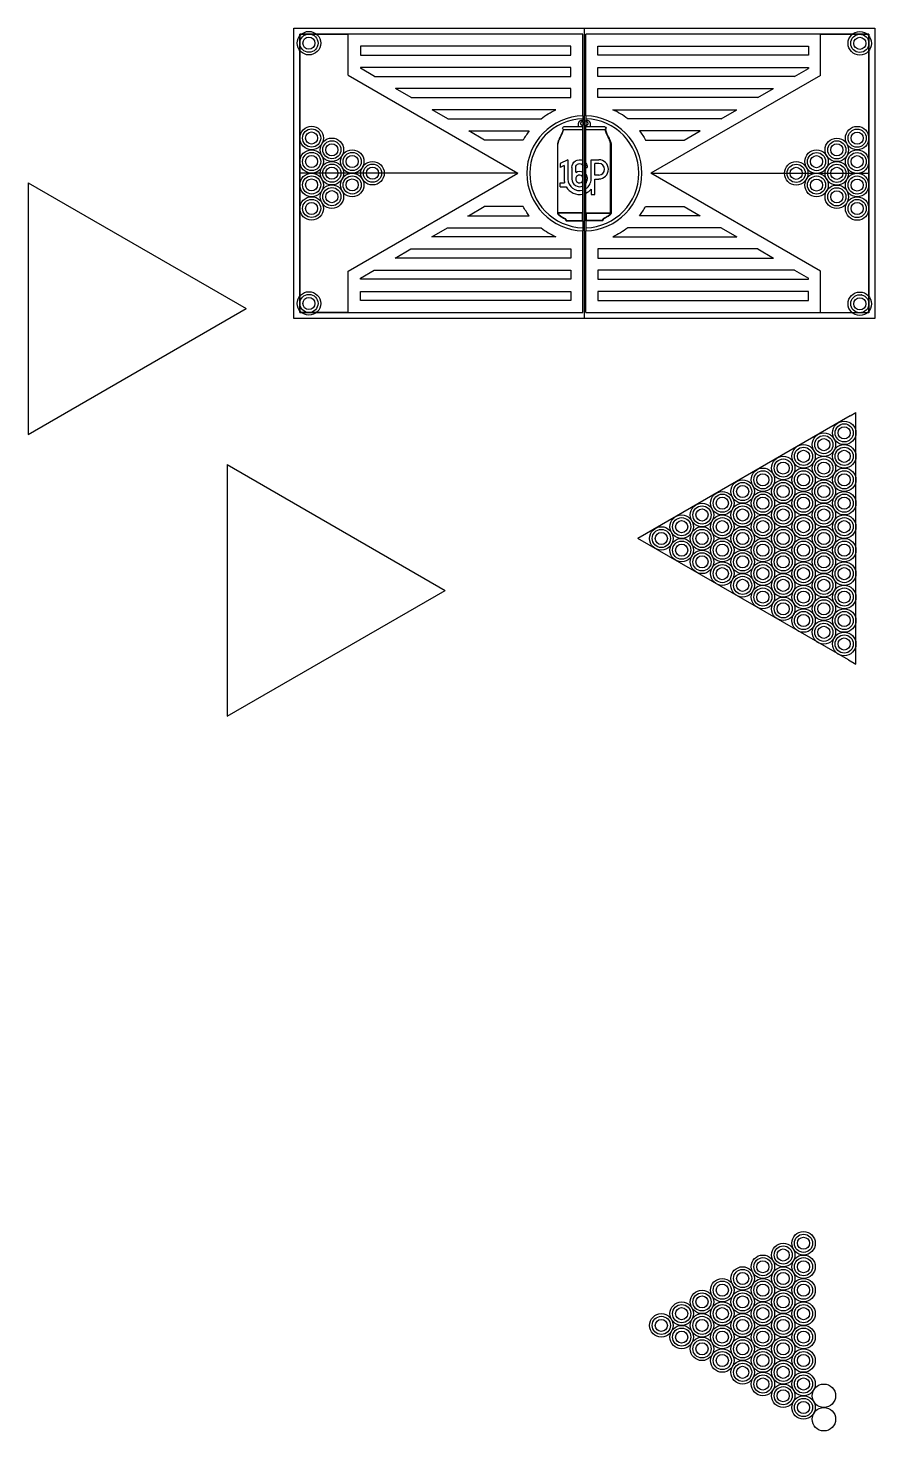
# Model space of a CAD drawing. Header units: inches. Extents: x -368 to -228, y -240 to 432.
# Drawn here: x -367.5 to -227.7, y -239.6 to -7.8 of the extents above; entities that cross this region are included whole.
import ezdxf

# ---------------------------------------------------------------- set-up
doc = ezdxf.new("R2010")
doc.units = ezdxf.units.IN
doc.header["$MEASUREMENT"] = 0
for name, color, linetype in [('final_table_top_design v3_Default', 7, 'Continuous'), ('final_table_top_design v3_depths$1_4_', 7, 'Continuous'), ('final_table_top_design v3_depths$3_4_', 7, 'Continuous'), ('final_table_top_design v3_inside semi circle table', 7, 'Continuous'), ('final_table_top_design v3_table legs', 7, 'Continuous')]:
    doc.layers.add(name, color=color, linetype=linetype)

msp = doc.modelspace()

# ---------------------------------------------------------------- linework, layer by layer
at = {"layer": 'final_table_top_design v3_Default'}
for p, q in [((-323.65, -7.8), (-227.65, -7.8)), ((-323.65, -55.8), (-323.65, -7.8)), ((-322.65, -8.8), (-322.65, -54.8)), ((-275.9, -8.8), (-322.65, -8.8)), ((-275.9, -22.31), (-275.9, -8.8)), ((-228.65, -8.8), (-275.4, -8.8)), ((-275.4, -22.31), (-275.4, -8.8)), ((-228.65, -54.8), (-228.65, -8.8)), ((-227.65, -7.8), (-227.65, -55.8)), ((-275.9, -23.25), (-275.9, -23.05)), ((-275.4, -23.25), (-275.4, -23.05)), ((-275.9, -24.61), (-278.99, -24.61)), ((-278.98, -24.08), (-275.9, -24.08)), ((-276.65, -23.55), (-276.65, -23.8)), ((-276.65, -23.8), (-276.65, -24.08)), ((-275.9, -38.32), (-275.9, -23.87)), ((-275.4, -38.31), (-275.4, -23.87)), ((-275.4, -24.08), (-272.34, -24.08)), ((-272.34, -24.61), (-275.4, -24.61)), ((-274.65, -23.8), (-274.65, -23.55)), ((-274.65, -24.08), (-274.65, -23.8)), ((-278.36, -29.55), (-279.64, -30.19)), ((-278.36, -29.55), (-278.36, -32.74)), ((-274.54, -32.74), (-274.54, -29.55)), ((-274.54, -29.55), (-273.27, -29.55)), ((-279.64, -30.19), (-279.64, -30.83)), ((-279, -30.51), (-279.64, -30.83)), ((-279, -30.51), (-279, -32.74)), ((-277.73, -30.83), (-277.73, -32.74)), ((-277.09, -30.83), (-277.09, -31.63)), ((-275.4, -30.83), (-275.18, -30.83)), ((-273.27, -30.19), (-273.91, -30.19)), ((-273.91, -32.1), (-273.91, -30.19)), ((-273.27, -32.1), (-273.91, -32.1)), ((-279.64, -34.01), (-279.64, -33.37)), ((-279.64, -33.37), (-278.92, -33.37)), ((-279.64, -34.01), (-278.66, -34.01)), ((-274.54, -34.42), (-274.54, -35.28)), ((-273.91, -32.74), (-273.27, -32.74)), ((-273.91, -35.28), (-273.91, -32.74)), ((-274.54, -35.28), (-273.91, -35.28)), ((-275.9, -54.8), (-275.9, -41.3)), ((-275.4, -54.8), (-275.4, -41.3)), ((-322.65, -54.8), (-275.9, -54.8)), ((-275.4, -54.8), (-228.65, -54.8)), ((-227.65, -55.8), (-323.65, -55.8))]:
    msp.add_line(p, q, dxfattribs=at)
for centre, radius, start, end in [((-275.65, -31.8), 9, 91.5918, 268.4082), ((-275.65, -31.8), 9, 271.5918, 88.4082), ((-273.27, -31.14), 1.59, 270, 90), ((-276.45, -32.74), 0.637, 30.0724, 329.9276), ((-273.27, -31.14), 0.955, 270, 90), ((-276.45, -32.74), 2.55, 180, 194.4775), ((-276.45, -32.74), 2.55, 210, 282.4946), ((-276.45, -32.74), 1.91, 180, 286.766), ((-276.45, -32.74), 1.27, 180, 295.6388), ((-276.45, -32.74), 1.91, 303.3861, 0), ((-276.45, -32.74), 1.27, 325.6309, 360), ((-276.45, -32.74), 2.55, 294.3751, 318.5904)]:
    msp.add_arc(centre, radius, start, end, dxfattribs=at)
at = {"layer": 'final_table_top_design v3_Default', "extrusion": (0, 0, -1)}
for centre, radius, start, end in [((278.98, -24.34), 0.262, 269.4393, 90.5607), ((272.34, -24.34), 0.262, 90.5607, 270.5607), ((276.45, -30.83), 1.27, 0, 115.6388), ((276.45, -30.83), 1.27, 145.6309, 180), ((276.45, -30.83), 0.637, 0, 149.9276), ((276.45, -32.74), 1.27, 60, 115.6388), ((276.45, -32.74), 1.27, 145.6309, 180), ((276.45, -32.74), 1.27, 0, 0)]:
    msp.add_arc(centre, radius, start, end, dxfattribs=at)
at = {"layer": 'final_table_top_design v3_Default'}
msp.add_rational_spline([(-275.9, -23.05), (-276.65, -23.05), (-276.65, -23.55)], [1, 0.707106781187, 1], degree=2, dxfattribs=at)
for points, weights, knots in [([(-274.65, -23.55), (-274.65, -23.55), (-274.65, -23.55), (-274.65, -23.05), (-275.4, -23.05)], [0.999999974247, 0.999999987124, 1, 0.707106781187, 1], [0.25, 0.25, 0.25, 0.25, 0.25, 1.820796, 1.820796, 1.820796]), ([(-275.9, -23.25), (-276.29, -23.3), (-276.29, -23.56), (-276.29, -23.82), (-275.9, -23.87)], [0.933538525053, 0.745324227497, 1, 0.745324227497, 0.933538525053], [10.379739, 10.379739, 10.379739, 11.745574, 11.745574, 13.111409, 13.111409, 13.111409]), ([(-275.4, -23.87), (-275.02, -23.82), (-275.02, -23.56), (-275.02, -23.3), (-275.4, -23.25)], [0.933538525053, 0.745324227497, 1, 0.745324227497, 0.933538525053], [6.988147, 6.988147, 6.988147, 8.353982, 8.353982, 9.719816, 9.719816, 9.719816])]:
    msp.add_rational_spline(points, weights, degree=2, knots=knots, dxfattribs=at)
at = {"layer": 'final_table_top_design v3_depths$1_4_'}
for p, q in [((-322.65, -8.8), (-314.65, -8.8)), ((-322.65, -8.8), (-322.65, -54.8)), ((-322.65, -54.8), (-322.65, -8.8)), ((-314.65, -15.61), (-314.65, -8.8)), ((-236.65, -8.84), (-228.65, -8.83)), ((-236.65, -15.63), (-236.65, -8.84)), ((-228.65, -54.8), (-228.65, -8.8)), ((-228.65, -54.8), (-228.65, -8.8)), ((-228.65, -54.8), (-228.65, -8.8)), ((-228.65, -8.83), (-228.65, -54.85)), ((-322.65, -10.99), (-322.65, -52.58)), ((-228.65, -52.6), (-228.65, -11.01)), ((-314.65, -15.61), (-286.64, -31.78)), ((-236.65, -15.63), (-264.67, -31.8)), ((-322.23, -31.78), (-322.65, -31.78)), ((-286.83, -31.78), (-322.23, -31.78)), ((-314.65, -47.96), (-286.64, -31.78)), ((-236.65, -47.98), (-264.67, -31.8)), ((-264.47, -31.8), (-228.65, -31.8)), ((-314.65, -54.8), (-314.65, -47.96)), ((-236.65, -54.85), (-236.65, -47.98)), ((-229.9, -51.88), (-229.91, -51.87)), ((-314.65, -54.8), (-322.65, -54.8)), ((-228.65, -54.85), (-236.65, -54.85)), ((-231.77, -71.88), (-230.8, -71.32)), ((-230.8, -112.91), (-230.8, -71.32)), ((-231.77, -71.88), (-266.81, -92.12)), ((-231.77, -71.88), (-266.81, -92.12)), ((-334.66, -79.9), (-298.64, -100.7)), ((-334.66, -79.9), (-334.66, -121.49)), ((-232.04, -112.19), (-266.81, -92.12)), ((-232.04, -112.19), (-266.81, -92.12)), ((-334.66, -121.49), (-298.64, -100.7)), ((-232.04, -112.19), (-230.8, -112.91))]:
    msp.add_line(p, q, dxfattribs=at)
for centre, radius in [((-230.15, -10.33), 1.94), ((-230.15, -10.33), 1.5), ((-230.15, -10.33), 1), ((-320.71, -25.97), 1.94), ((-320.71, -25.97), 1.94), ((-320.71, -25.97), 1.94), ((-320.71, -25.97), 1.94), ((-320.71, -25.97), 1.5), ((-320.71, -25.97), 1.5), ((-320.71, -25.97), 1.5), ((-320.71, -25.97), 1), ((-320.71, -25.97), 1), ((-320.71, -25.97), 1), ((-230.59, -25.99), 1.94), ((-230.59, -25.99), 1.5), ((-230.59, -25.99), 1), ((-317.36, -27.91), 1.94), ((-317.36, -27.91), 1.5), ((-317.36, -27.91), 1), ((-233.95, -27.93), 1.94), ((-233.95, -27.93), 1.5), ((-233.95, -27.93), 1), ((-320.71, -29.85), 1.94), ((-320.71, -29.85), 1.5), ((-320.71, -29.85), 1), ((-317.36, -31.78), 1.94), ((-314, -29.85), 1.94), ((-314, -29.85), 1.5), ((-314, -29.85), 1), ((-310.65, -31.78), 1.94), ((-240.66, -31.8), 1.94), ((-237.3, -29.87), 1.94), ((-237.3, -29.87), 1.5), ((-237.3, -29.87), 1), ((-233.95, -31.8), 1.94), ((-230.59, -29.87), 1.94), ((-230.59, -29.87), 1.5), ((-230.59, -29.87), 1), ((-320.71, -33.72), 1.94), ((-320.71, -33.72), 1.5), ((-317.36, -31.78), 1.5), ((-317.36, -31.78), 1), ((-314, -33.72), 1.94), ((-314, -33.72), 1.5), ((-310.65, -31.78), 1.5), ((-310.65, -31.78), 1), ((-240.66, -31.8), 1.5), ((-240.66, -31.8), 1), ((-237.3, -33.74), 1.94), ((-237.3, -33.74), 1.5), ((-233.95, -31.8), 1.5), ((-233.95, -31.8), 1), ((-230.59, -33.74), 1.94), ((-230.59, -33.74), 1.5), ((-320.71, -33.72), 1), ((-317.36, -35.66), 1.94), ((-317.36, -35.66), 1.94), ((-317.36, -35.66), 1.94), ((-317.36, -35.66), 1.94), ((-317.36, -35.66), 1.5), ((-317.36, -35.66), 1.5), ((-317.36, -35.66), 1.5), ((-317.36, -35.66), 1.5), ((-317.36, -35.66), 1), ((-317.36, -35.66), 1), ((-317.36, -35.66), 1), ((-317.36, -35.66), 1), ((-314, -33.72), 1), ((-237.3, -33.74), 1), ((-233.95, -35.68), 1.94), ((-233.95, -35.68), 1.5), ((-233.95, -35.68), 1), ((-230.59, -33.74), 1), ((-320.71, -37.6), 1.94), ((-320.71, -37.6), 1.94), ((-320.71, -37.6), 1.5), ((-320.71, -37.6), 1.5), ((-320.71, -37.6), 1), ((-320.71, -37.6), 1), ((-230.59, -37.62), 1.94), ((-230.59, -37.62), 1.94), ((-230.59, -37.62), 1.94), ((-230.59, -37.62), 1.5), ((-230.59, -37.62), 1.5), ((-230.59, -37.62), 1.5), ((-230.59, -37.62), 1), ((-230.59, -37.62), 1), ((-230.59, -37.62), 1), ((-230.15, -53.35), 1.94), ((-230.15, -53.35), 1.5), ((-230.15, -53.35), 1), ((-232.73, -74.68), 1.94), ((-232.73, -74.68), 1.5), ((-232.73, -74.68), 1), ((-236.09, -76.62), 1.94), ((-236.09, -76.62), 1.5), ((-236.09, -76.62), 1), ((-236.09, -80.49), 1.94), ((-232.73, -78.55), 1.94), ((-232.73, -78.55), 1.5), ((-232.73, -78.55), 1), ((-236.09, -80.49), 1.5), ((-236.09, -80.49), 1), ((-232.73, -82.43), 1.94), ((-232.73, -82.43), 1.5), ((-236.09, -84.37), 1.94), ((-236.09, -84.37), 1.5), ((-236.09, -84.37), 1), ((-232.73, -82.43), 1), ((-232.73, -86.3), 1.94), ((-232.73, -86.3), 1.5), ((-232.73, -86.3), 1), ((-236.09, -88.24), 1.94), ((-236.09, -88.24), 1.5), ((-236.09, -88.24), 1), ((-236.09, -92.12), 1.94), ((-232.73, -90.18), 1.94), ((-232.73, -90.18), 1.5), ((-232.73, -90.18), 1), ((-236.09, -92.12), 1.5), ((-236.09, -92.12), 1), ((-232.73, -94.05), 1.94), ((-232.73, -94.05), 1.5), ((-236.09, -95.99), 1.94), ((-236.09, -95.99), 1.5), ((-236.09, -95.99), 1), ((-232.73, -94.05), 1), ((-232.73, -97.93), 1.94), ((-232.73, -97.93), 1.5), ((-232.73, -97.93), 1), ((-236.09, -99.87), 1.94), ((-236.09, -99.87), 1.5), ((-236.09, -99.87), 1), ((-236.09, -103.74), 1.94), ((-232.73, -101.8), 1.94), ((-232.73, -101.8), 1.5), ((-232.73, -101.8), 1), ((-236.09, -103.74), 1.5), ((-236.09, -103.74), 1), ((-232.73, -105.68), 1.94), ((-232.73, -105.68), 1.5), ((-236.09, -107.62), 1.94), ((-236.09, -107.62), 1.5), ((-232.73, -105.68), 1), ((-236.09, -107.62), 1), ((-232.73, -109.55), 1.94), ((-232.73, -109.55), 1.5), ((-232.73, -109.55), 1)]:
    msp.add_circle(centre, radius, dxfattribs=at)
msp.add_point((-228.65, -31.8), dxfattribs=at)
at = {"layer": 'final_table_top_design v3_depths$3_4_'}
for p, q in [((-322.65, -8.8), (-322.65, -54.8)), ((-322.65, -54.8), (-322.65, -8.8)), ((-275.9, -8.8), (-322.65, -8.8)), ((-275.9, -8.8), (-322.65, -8.8)), ((-322.65, -8.8), (-322.65, -54.8)), ((-322.65, -54.8), (-322.65, -8.8)), ((-278.65, -10.8), (-312.65, -10.8)), ((-312.65, -10.8), (-312.65, -12.3)), ((-278.65, -10.8), (-312.65, -10.8)), ((-312.65, -10.8), (-312.65, -12.3)), ((-277.9, -10.8), (-278.65, -10.8)), ((-277.9, -10.8), (-278.65, -10.8)), ((-277.9, -12.3), (-277.9, -10.8)), ((-277.9, -12.3), (-277.9, -10.8)), ((-273.4, -10.8), (-272.65, -10.8)), ((-273.4, -12.3), (-273.4, -10.8)), ((-273.4, -10.8), (-272.65, -10.8)), ((-273.4, -12.3), (-273.4, -10.8)), ((-272.65, -10.8), (-238.65, -10.8)), ((-272.65, -10.8), (-238.65, -10.8)), ((-238.65, -10.8), (-238.65, -12.3)), ((-238.65, -10.8), (-238.65, -12.3)), ((-228.65, -52.6), (-228.65, -11.01)), ((-228.65, -52.6), (-228.65, -11.01)), ((-312.65, -12.3), (-277.9, -12.3)), ((-312.65, -12.3), (-277.9, -12.3)), ((-238.65, -12.3), (-273.4, -12.3)), ((-238.65, -12.3), (-273.4, -12.3)), ((-314.65, -15.61), (-286.64, -31.78)), ((-314.65, -15.61), (-286.64, -31.78)), ((-277.9, -14.3), (-312.65, -14.3)), ((-312.65, -14.3), (-312.65, -14.45)), ((-312.65, -14.3), (-312.65, -14.45)), ((-277.9, -14.3), (-312.65, -14.3)), ((-310.31, -15.8), (-312.65, -14.45)), ((-310.31, -15.8), (-277.9, -15.8)), ((-310.31, -15.8), (-277.9, -15.8)), ((-277.9, -15.8), (-277.9, -14.3)), ((-277.9, -15.8), (-277.9, -14.3)), ((-273.4, -15.8), (-273.4, -14.3)), ((-273.4, -14.3), (-238.65, -14.3)), ((-273.4, -15.8), (-273.4, -14.3)), ((-273.4, -14.3), (-238.65, -14.3)), ((-240.95, -15.8), (-273.4, -15.8)), ((-240.95, -15.8), (-273.4, -15.8)), ((-236.65, -15.63), (-264.67, -31.8)), ((-236.65, -15.63), (-264.67, -31.8)), ((-240.95, -15.8), (-238.65, -14.48)), ((-238.65, -14.3), (-238.65, -14.48)), ((-238.65, -14.3), (-238.65, -14.48)), ((-277.9, -17.8), (-306.85, -17.8)), ((-277.9, -17.8), (-306.85, -17.8)), ((-304.25, -19.3), (-306.85, -17.8)), ((-277.9, -19.3), (-277.9, -17.8)), ((-277.9, -19.3), (-277.9, -17.8)), ((-273.4, -19.3), (-273.4, -17.8)), ((-273.4, -17.8), (-244.42, -17.8)), ((-273.4, -19.3), (-273.4, -17.8)), ((-273.4, -17.8), (-244.42, -17.8)), ((-247.02, -19.3), (-244.42, -17.8)), ((-304.25, -19.3), (-277.9, -19.3)), ((-304.25, -19.3), (-277.9, -19.3)), ((-247.02, -19.3), (-273.4, -19.3)), ((-247.02, -19.3), (-273.4, -19.3)), ((-280.34, -21.3), (-300.79, -21.3)), ((-298.19, -22.8), (-300.79, -21.3)), ((-280.34, -21.3), (-300.79, -21.3)), ((-298.19, -22.8), (-282.81, -22.8)), ((-298.19, -22.8), (-282.81, -22.8)), ((-270.96, -21.3), (-250.48, -21.3)), ((-270.96, -21.3), (-250.48, -21.3)), ((-253.08, -22.8), (-268.49, -22.8)), ((-253.08, -22.8), (-268.49, -22.8)), ((-253.08, -22.8), (-250.48, -21.3)), ((-294.72, -24.8), (-284.78, -24.8)), ((-292.13, -26.3), (-294.72, -24.8)), ((-294.72, -24.8), (-284.78, -24.8)), ((-256.54, -24.8), (-266.53, -24.8)), ((-256.54, -24.8), (-266.53, -24.8)), ((-259.14, -26.3), (-256.54, -24.8)), ((-285.75, -26.3), (-292.13, -26.3)), ((-285.75, -26.3), (-292.13, -26.3)), ((-265.55, -26.3), (-259.14, -26.3)), ((-265.55, -26.3), (-259.14, -26.3)), ((-314.65, -47.96), (-286.64, -31.78)), ((-314.65, -47.96), (-286.64, -31.78)), ((-236.65, -47.98), (-264.67, -31.8)), ((-236.65, -47.98), (-264.67, -31.8)), ((-367.55, -33.36), (-367.55, -74.94)), ((-367.55, -33.36), (-331.53, -54.15)), ((-294.96, -38.8), (-284.78, -38.8)), ((-294.96, -38.8), (-284.78, -38.8)), ((-294.8, -38.8), (-292.2, -37.3)), ((-285.75, -37.3), (-292.2, -37.3)), ((-285.75, -37.3), (-292.2, -37.3)), ((-256.54, -38.8), (-266.53, -38.8)), ((-256.54, -38.8), (-266.53, -38.8)), ((-265.55, -37.3), (-259.14, -37.3)), ((-265.55, -37.3), (-259.14, -37.3)), ((-259.14, -37.3), (-256.54, -38.8)), ((-300.86, -42.3), (-298.26, -40.8)), ((-298.26, -40.8), (-282.81, -40.8)), ((-298.26, -40.8), (-282.81, -40.8)), ((-253.08, -40.8), (-268.49, -40.8)), ((-253.08, -40.8), (-268.49, -40.8)), ((-253.08, -40.8), (-250.48, -42.3)), ((-280.34, -42.3), (-300.86, -42.3)), ((-280.34, -42.3), (-300.86, -42.3)), ((-270.96, -42.3), (-250.48, -42.3)), ((-270.96, -42.3), (-250.48, -42.3)), ((-306.92, -45.8), (-304.32, -44.3)), ((-277.9, -45.8), (-306.92, -45.8)), ((-277.9, -45.8), (-306.92, -45.8)), ((-304.32, -44.3), (-277.9, -44.3)), ((-304.32, -44.3), (-277.9, -44.3)), ((-277.9, -44.3), (-277.9, -45.8)), ((-277.9, -44.3), (-277.9, -45.8)), ((-247.02, -44.3), (-273.4, -44.3)), ((-273.4, -44.3), (-273.4, -45.8)), ((-273.4, -44.3), (-273.4, -45.8)), ((-247.02, -44.3), (-273.4, -44.3)), ((-273.4, -45.8), (-244.42, -45.8)), ((-273.4, -45.8), (-244.42, -45.8)), ((-247.02, -44.3), (-244.42, -45.8)), ((-312.65, -49.11), (-310.39, -47.8)), ((-310.39, -47.8), (-277.9, -47.8)), ((-310.39, -47.8), (-277.9, -47.8)), ((-277.9, -47.8), (-277.9, -49.3)), ((-277.9, -47.8), (-277.9, -49.3)), ((-273.4, -47.8), (-273.4, -49.3)), ((-240.95, -47.8), (-273.4, -47.8)), ((-273.4, -47.8), (-273.4, -49.3)), ((-240.95, -47.8), (-273.4, -47.8)), ((-240.95, -47.8), (-238.65, -49.13)), ((-312.65, -49.3), (-312.65, -49.11)), ((-312.65, -49.3), (-312.65, -49.11)), ((-277.9, -49.3), (-312.65, -49.3)), ((-277.9, -49.3), (-312.65, -49.3)), ((-273.4, -49.3), (-238.65, -49.3)), ((-273.4, -49.3), (-238.65, -49.3)), ((-238.65, -49.3), (-238.65, -49.13)), ((-238.65, -49.3), (-238.65, -49.13)), ((-312.65, -51.3), (-277.9, -51.3)), ((-312.65, -52.8), (-312.65, -51.3)), ((-312.65, -51.3), (-277.9, -51.3)), ((-312.65, -52.8), (-312.65, -51.3)), ((-278.65, -52.8), (-312.65, -52.8)), ((-278.65, -52.8), (-312.65, -52.8)), ((-277.9, -52.8), (-278.65, -52.8)), ((-277.9, -52.8), (-278.65, -52.8)), ((-277.9, -51.3), (-277.9, -52.8)), ((-277.9, -51.3), (-277.9, -52.8)), ((-273.4, -51.3), (-273.4, -52.8)), ((-238.65, -51.3), (-273.4, -51.3)), ((-273.4, -51.3), (-273.4, -52.8)), ((-238.65, -51.3), (-273.4, -51.3)), ((-273.4, -52.8), (-272.65, -52.8)), ((-273.4, -52.8), (-272.65, -52.8)), ((-272.65, -52.8), (-238.65, -52.8)), ((-272.65, -52.8), (-238.65, -52.8)), ((-238.65, -52.8), (-238.65, -51.3)), ((-238.65, -52.8), (-238.65, -51.3)), ((-367.55, -74.94), (-331.53, -54.15)), ((-322.65, -54.8), (-275.9, -54.8)), ((-322.65, -54.8), (-275.9, -54.8)), ((-231.77, -71.88), (-230.8, -71.32)), ((-231.77, -71.88), (-230.8, -71.32)), ((-230.8, -112.91), (-230.8, -71.32)), ((-230.8, -112.91), (-230.8, -71.32)), ((-231.77, -71.88), (-266.81, -92.12)), ((-231.77, -71.88), (-266.81, -92.12)), ((-334.66, -79.9), (-298.64, -100.7)), ((-334.66, -79.9), (-334.66, -121.49)), ((-232.04, -112.19), (-266.81, -92.12)), ((-232.04, -112.19), (-266.81, -92.12)), ((-334.66, -121.49), (-298.64, -100.7)), ((-232.04, -112.19), (-230.8, -112.91)), ((-232.04, -112.19), (-230.8, -112.91))]:
    msp.add_line(p, q, dxfattribs=at)
for centre, radius in [((-321.15, -10.3), 1.94), ((-321.15, -10.3), 1.94), ((-321.15, -10.3), 1.5), ((-321.15, -10.3), 1.5), ((-321.15, -10.3), 1), ((-321.15, -10.3), 1), ((-317.36, -35.66), 1.94), ((-317.36, -35.66), 1.94), ((-317.36, -35.66), 1.94), ((-317.36, -35.66), 1.94), ((-317.36, -35.66), 1.5), ((-317.36, -35.66), 1.5), ((-317.36, -35.66), 1.5), ((-317.36, -35.66), 1.5), ((-317.36, -35.66), 1), ((-317.36, -35.66), 1), ((-317.36, -35.66), 1), ((-317.36, -35.66), 1), ((-321.15, -53.3), 1.94), ((-321.15, -53.3), 1.94), ((-321.15, -53.3), 1.5), ((-321.15, -53.3), 1.5), ((-321.15, -53.3), 1), ((-321.15, -53.3), 1), ((-242.8, -80.49), 1.94), ((-239.45, -78.55), 1.94), ((-239.45, -78.55), 1.5), ((-239.45, -78.55), 1), ((-232.73, -78.55), 1.94), ((-246.16, -82.43), 1.94), ((-246.16, -82.43), 1.5), ((-242.8, -80.49), 1.5), ((-242.8, -80.49), 1), ((-239.45, -82.43), 1.94), ((-239.45, -82.43), 1.5), ((-249.51, -84.37), 1.94), ((-249.51, -84.37), 1.5), ((-249.51, -84.37), 1), ((-246.16, -82.43), 1), ((-242.8, -84.37), 1.94), ((-242.8, -84.37), 1.5), ((-242.8, -84.37), 1), ((-239.45, -82.43), 1), ((-252.87, -86.3), 1.94), ((-252.87, -86.3), 1.5), ((-252.87, -86.3), 1), ((-246.16, -86.3), 1.94), ((-246.16, -86.3), 1.5), ((-246.16, -86.3), 1), ((-239.45, -86.3), 1.94), ((-239.45, -86.3), 1.5), ((-239.45, -86.3), 1), ((-256.22, -88.24), 1.94), ((-256.22, -88.24), 1.5), ((-256.22, -88.24), 1), ((-249.51, -88.24), 1.94), ((-249.51, -88.24), 1.5), ((-249.51, -88.24), 1), ((-242.8, -88.24), 1.94), ((-242.8, -88.24), 1.5), ((-242.8, -88.24), 1), ((-262.94, -92.12), 1.94), ((-259.58, -90.18), 1.94), ((-259.58, -90.18), 1.5), ((-259.58, -90.18), 1), ((-256.22, -92.12), 1.94), ((-252.87, -90.18), 1.94), ((-252.87, -90.18), 1.5), ((-252.87, -90.18), 1), ((-249.51, -92.12), 1.94), ((-246.16, -90.18), 1.94), ((-246.16, -90.18), 1.5), ((-246.16, -90.18), 1), ((-242.8, -92.12), 1.94), ((-239.45, -90.18), 1.94), ((-239.45, -90.18), 1.5), ((-239.45, -90.18), 1), ((-262.94, -92.12), 1.5), ((-262.94, -92.12), 1), ((-259.58, -94.05), 1.94), ((-259.58, -94.05), 1.5), ((-256.22, -92.12), 1.5), ((-256.22, -92.12), 1), ((-252.87, -94.05), 1.94), ((-252.87, -94.05), 1.5), ((-249.51, -92.12), 1.5), ((-249.51, -92.12), 1), ((-246.16, -94.05), 1.94), ((-246.16, -94.05), 1.5), ((-242.8, -92.12), 1.5), ((-242.8, -92.12), 1), ((-239.45, -94.05), 1.94), ((-239.45, -94.05), 1.5), ((-259.58, -94.05), 1), ((-256.22, -95.99), 1.94), ((-256.22, -95.99), 1.5), ((-256.22, -95.99), 1), ((-252.87, -94.05), 1), ((-249.51, -95.99), 1.94), ((-249.51, -95.99), 1.5), ((-249.51, -95.99), 1), ((-246.16, -94.05), 1), ((-242.8, -95.99), 1.94), ((-242.8, -95.99), 1.5), ((-242.8, -95.99), 1), ((-239.45, -94.05), 1), ((-252.87, -97.93), 1.94), ((-252.87, -97.93), 1.5), ((-252.87, -97.93), 1), ((-246.16, -97.93), 1.94), ((-246.16, -97.93), 1.5), ((-246.16, -97.93), 1), ((-239.45, -97.93), 1.94), ((-239.45, -97.93), 1.5), ((-239.45, -97.93), 1), ((-249.51, -99.87), 1.94), ((-249.51, -99.87), 1.5), ((-249.51, -99.87), 1), ((-242.8, -99.87), 1.94), ((-242.8, -99.87), 1.5), ((-242.8, -99.87), 1), ((-246.16, -101.8), 1.94), ((-246.16, -101.8), 1.5), ((-246.16, -101.8), 1), ((-242.8, -103.74), 1.94), ((-239.45, -101.8), 1.94), ((-239.45, -101.8), 1.5), ((-239.45, -101.8), 1), ((-236.09, -103.74), 1.94), ((-242.8, -103.74), 1.5), ((-242.8, -103.74), 1), ((-239.45, -105.68), 1.94), ((-239.45, -105.68), 1.5), ((-239.45, -105.68), 1), ((-236.09, -107.62), 1.94), ((-232.73, -109.55), 1.94), ((-232.73, -109.55), 1.94), ((-242.8, -210.49), 1.94), ((-239.45, -208.55), 1.94), ((-239.45, -208.55), 1.5), ((-239.45, -208.55), 1), ((-246.16, -212.43), 1.94), ((-242.8, -210.49), 1.5), ((-242.8, -210.49), 1), ((-239.45, -212.43), 1.94), ((-249.51, -214.37), 1.94), ((-249.51, -214.37), 1.5), ((-246.16, -212.43), 1.5), ((-246.16, -212.43), 1), ((-242.8, -214.37), 1.94), ((-242.8, -214.37), 1.5), ((-239.45, -212.43), 1.5), ((-239.45, -212.43), 1), ((-252.87, -216.3), 1.94), ((-252.87, -216.3), 1.5), ((-252.87, -216.3), 1), ((-249.51, -214.37), 1), ((-246.16, -216.3), 1.94), ((-246.16, -216.3), 1.5), ((-246.16, -216.3), 1), ((-242.8, -214.37), 1), ((-239.45, -216.3), 1.94), ((-239.45, -216.3), 1.5), ((-239.45, -216.3), 1), ((-256.22, -218.24), 1.94), ((-256.22, -218.24), 1.5), ((-256.22, -218.24), 1), ((-249.51, -218.24), 1.94), ((-249.51, -218.24), 1.5), ((-249.51, -218.24), 1), ((-242.8, -218.24), 1.94), ((-242.8, -218.24), 1.5), ((-242.8, -218.24), 1), ((-259.58, -220.18), 1.94), ((-259.58, -220.18), 1.5), ((-259.58, -220.18), 1), ((-252.87, -220.18), 1.94), ((-252.87, -220.18), 1.5), ((-252.87, -220.18), 1), ((-246.16, -220.18), 1.94), ((-246.16, -220.18), 1.5), ((-246.16, -220.18), 1), ((-239.45, -220.18), 1.94), ((-239.45, -220.18), 1.5), ((-239.45, -220.18), 1), ((-262.94, -222.12), 1.94), ((-262.94, -222.12), 1.5), ((-262.94, -222.12), 1), ((-259.58, -224.05), 1.94), ((-256.22, -222.12), 1.94), ((-256.22, -222.12), 1.5), ((-256.22, -222.12), 1), ((-252.87, -224.05), 1.94), ((-249.51, -222.12), 1.94), ((-249.51, -222.12), 1.5), ((-249.51, -222.12), 1), ((-246.16, -224.05), 1.94), ((-242.8, -222.12), 1.94), ((-242.8, -222.12), 1.5), ((-242.8, -222.12), 1), ((-239.45, -224.05), 1.94), ((-259.58, -224.05), 1.5), ((-259.58, -224.05), 1), ((-256.22, -225.99), 1.94), ((-256.22, -225.99), 1.5), ((-252.87, -224.05), 1.5), ((-252.87, -224.05), 1), ((-249.51, -225.99), 1.94), ((-249.51, -225.99), 1.5), ((-246.16, -224.05), 1.5), ((-246.16, -224.05), 1), ((-242.8, -225.99), 1.94), ((-242.8, -225.99), 1.5), ((-239.45, -224.05), 1.5), ((-239.45, -224.05), 1), ((-256.22, -225.99), 1), ((-252.87, -227.93), 1.94), ((-252.87, -227.93), 1.5), ((-252.87, -227.93), 1), ((-249.51, -225.99), 1), ((-246.16, -227.93), 1.94), ((-246.16, -227.93), 1.5), ((-246.16, -227.93), 1), ((-242.8, -225.99), 1), ((-239.45, -227.93), 1.94), ((-239.45, -227.93), 1.5), ((-239.45, -227.93), 1), ((-249.51, -229.87), 1.94), ((-249.51, -229.87), 1.5), ((-249.51, -229.87), 1), ((-242.8, -229.87), 1.94), ((-242.8, -229.87), 1.5), ((-242.8, -229.87), 1), ((-246.16, -231.8), 1.94), ((-246.16, -231.8), 1.5), ((-246.16, -231.8), 1), ((-239.45, -231.8), 1.94), ((-239.45, -231.8), 1.5), ((-239.45, -231.8), 1), ((-242.8, -233.74), 1.94), ((-242.8, -233.74), 1.5), ((-242.8, -233.74), 1), ((-239.45, -235.68), 1.94), ((-236.09, -233.74), 1.94), ((-239.45, -235.68), 1.5), ((-239.45, -235.68), 1), ((-236.09, -237.62), 1.94)]:
    msp.add_circle(centre, radius, dxfattribs=at)
for radius, start, end in [(9.5, 91.508, 268.492), (9.5, 91.508, 268.492), (9.5, 271.508, 88.492), (9.5, 271.508, 88.492), (11.5, 51.5, 65.9294), (11.5, 51.5, 65.9294), (11.5, 142.5048, 151.4281), (11.5, 142.5048, 151.4281), (11.5, 322.5048, 331.4281), (11.5, 322.5048, 331.4281), (11.5, 231.5, 245.9294), (11.5, 231.5, 245.9294)]:
    msp.add_arc((-275.65, -31.8), radius, start, end, dxfattribs=at)
at = {"layer": 'final_table_top_design v3_depths$3_4_', "extrusion": (0, 0, -1)}
for start, end in [(51.5, 65.9294), (51.5, 65.9294), (142.5048, 151.4281), (142.5048, 151.4281), (322.5048, 331.4281), (322.5048, 331.4281), (231.5, 245.9294), (231.5, 245.9294)]:
    msp.add_arc((275.65, -31.8), 11.5, start, end, dxfattribs=at)
at = {"layer": 'final_table_top_design v3_depths$3_4_'}
msp.add_point((-228.65, -31.8), dxfattribs=at)
msp.add_point((-228.65, -31.8), dxfattribs=at)
at = {"layer": 'final_table_top_design v3_inside semi circle table'}
for p, q in [((-275.65, -55.8), (-275.65, -7.8)), ((-275.9, -22.31), (-275.9, -22.81)), ((-275.9, -22.81), (-275.9, -23.05)), ((-275.4, -22.31), (-275.4, -22.81)), ((-275.4, -22.81), (-275.4, -23.05)), ((-275.9, -23.25), (-275.9, -23.87)), ((-275.4, -23.25), (-275.4, -23.87)), ((-275.9, -39.67), (-275.9, -40.8)), ((-275.9, -40.8), (-275.9, -41.3)), ((-275.4, -39.67), (-275.4, -40.8)), ((-275.4, -40.8), (-275.4, -41.3))]:
    msp.add_line(p, q, dxfattribs=at)
at = {"layer": 'final_table_top_design v3_table legs'}
for p, q in [((-279.14, -24.55), (-279.16, -24.6)), ((-279.08, -24.62), (-279.07, -24.59)), ((-272.24, -24.62), (-272.25, -24.59)), ((-272.18, -24.55), (-272.17, -24.6)), ((-280.09, -27.03), (-280.09, -27.03)), ((-280.09, -27.03), (-280.09, -28.78)), ((-280.01, -28.78), (-280.01, -27.04)), ((-271.31, -28.78), (-271.31, -27.04)), ((-271.23, -27.03), (-271.23, -28.78)), ((-271.23, -27.03), (-271.23, -27.03)), ((-280.09, -28.78), (-280.09, -36.78)), ((-280.01, -36.78), (-280.01, -28.78)), ((-271.31, -36.78), (-271.31, -28.78)), ((-271.23, -28.78), (-271.23, -36.78)), ((-280.09, -36.78), (-280.09, -38.34)), ((-280.01, -38.31), (-280.01, -36.78)), ((-271.31, -38.31), (-271.31, -36.78)), ((-271.23, -36.78), (-271.23, -38.34)), ((-275.9, -38.31), (-280.01, -38.31)), ((-275.98, -38.38), (-280.01, -38.38)), ((-275.98, -39.59), (-275.98, -38.38)), ((-275.9, -39.63), (-275.9, -38.31)), ((-275.4, -39.63), (-275.4, -38.31)), ((-275.4, -38.31), (-271.31, -38.31)), ((-275.32, -39.59), (-275.32, -38.38)), ((-275.32, -38.38), (-271.31, -38.38)), ((-278.68, -39.64), (-278.67, -39.67)), ((-278.67, -39.67), (-275.9, -39.67)), ((-278.61, -39.59), (-275.98, -39.59)), ((-275.9, -39.67), (-275.9, -39.63)), ((-275.4, -39.67), (-275.4, -39.63)), ((-272.66, -39.67), (-275.4, -39.67)), ((-272.71, -39.59), (-275.32, -39.59)), ((-272.65, -39.64), (-272.66, -39.67))]:
    msp.add_line(p, q, dxfattribs=at)
for points, knots in [([(-279.16, -24.6), (-279.23, -24.82), (-279.34, -25.12), (-279.51, -25.48), (-279.62, -25.71), (-279.73, -25.93), (-279.84, -26.16), (-279.92, -26.36), (-279.99, -26.57), (-280.05, -26.79), (-280.08, -26.95), (-280.09, -27.03)], [-1.847743, -1.847743, -1.847743, -1.847743, -1.135537, -0.88224, -0.677157, -0.364092, -0.129935, 0.078276, 0.289648, 0.523164, 0.771795, 0.771795, 0.771795, 0.771795]), ([(-280.01, -27.04), (-280, -26.96), (-279.98, -26.81), (-279.92, -26.59), (-279.85, -26.39), (-279.77, -26.19), (-279.66, -25.96), (-279.55, -25.74), (-279.44, -25.51), (-279.27, -25.15), (-279.16, -24.85), (-279.08, -24.62)], [33.526942, 33.526942, 33.526942, 33.526942, 33.765413, 33.992327, 34.199413, 34.402366, 34.633363, 34.945427, 35.151557, 35.407372, 36.126978, 36.126978, 36.126978, 36.126978]), ([(-271.31, -27.04), (-271.32, -26.96), (-271.35, -26.81), (-271.41, -26.59), (-271.47, -26.39), (-271.55, -26.19), (-271.66, -25.96), (-271.77, -25.74), (-271.89, -25.51), (-272.05, -25.15), (-272.16, -24.85), (-272.24, -24.62)], [30.945795, 30.945795, 30.945795, 30.945795, 31.184267, 31.411181, 31.618266, 31.821219, 32.052216, 32.36428, 32.57041, 32.826225, 33.545831, 33.545831, 33.545831, 33.545831]), ([(-272.17, -24.6), (-272.09, -24.82), (-271.98, -25.12), (-271.82, -25.48), (-271.7, -25.71), (-271.59, -25.93), (-271.48, -26.16), (-271.4, -26.36), (-271.33, -26.57), (-271.27, -26.79), (-271.24, -26.95), (-271.23, -27.03)], [-4.363278, -4.363278, -4.363278, -4.363278, -3.651072, -3.397776, -3.192692, -2.879628, -2.64547, -2.43726, -2.225888, -1.992371, -1.743741, -1.743741, -1.743741, -1.743741]), ([(-280.09, -38.34), (-280.09, -38.37), (-280.08, -38.43), (-280.04, -38.52), (-279.98, -38.6), (-279.91, -38.69), (-279.78, -38.8), (-279.57, -38.94), (-279.27, -39.12), (-279.02, -39.25), (-278.89, -39.32)], [12.06186, 12.06186, 12.06186, 12.06186, 12.149034, 12.241504, 12.343357, 12.457888, 12.587584, 12.841332, 13.211855, 13.656697, 13.656697, 13.656697, 13.656697]), ([(-280.01, -38.38), (-280.01, -38.39), (-280, -38.43), (-279.97, -38.48), (-279.92, -38.56), (-279.85, -38.63), (-279.73, -38.74), (-279.53, -38.88), (-279.23, -39.05), (-278.99, -39.18), (-278.86, -39.25)], [1.583843, 1.583843, 1.583843, 1.583843, 1.60998, 1.684203, 1.772254, 1.876972, 1.999595, 2.24545, 2.610547, 3.052577, 3.052577, 3.052577, 3.052577]), ([(-278.89, -39.32), (-278.87, -39.33), (-278.83, -39.36), (-278.78, -39.43), (-278.72, -39.52), (-278.69, -39.6), (-278.68, -39.64)], [13.6566974, 13.6566974, 13.6566974, 13.6566974, 13.7229273, 13.8099235, 13.920827, 14.0567546, 14.0567546, 14.0567546, 14.0567546]), ([(-278.86, -39.25), (-278.83, -39.26), (-278.78, -39.3), (-278.72, -39.38), (-278.66, -39.48), (-278.63, -39.55), (-278.61, -39.59)], [3.052577, 3.052577, 3.052577, 3.052577, 3.1422984, 3.2455001, 3.3554533, 3.4832469, 3.4832469, 3.4832469, 3.4832469]), ([(-272.47, -39.25), (-272.49, -39.26), (-272.54, -39.3), (-272.61, -39.38), (-272.66, -39.48), (-272.69, -39.55), (-272.71, -39.59)], [-3.0846402, -3.0846402, -3.0846402, -3.0846402, -2.9949188, -2.8917171, -2.7817639, -2.6539703, -2.6539703, -2.6539703, -2.6539703]), ([(-272.43, -39.32), (-272.45, -39.33), (-272.49, -39.36), (-272.54, -39.43), (-272.6, -39.52), (-272.63, -39.6), (-272.65, -39.64)], [11.1390409, 11.1390409, 11.1390409, 11.1390409, 11.2052707, 11.292267, 11.4031705, 11.5390981, 11.5390981, 11.5390981, 11.5390981]), ([(-271.31, -38.38), (-271.32, -38.39), (-271.32, -38.43), (-271.35, -38.48), (-271.4, -38.56), (-271.47, -38.63), (-271.59, -38.74), (-271.79, -38.88), (-272.1, -39.05), (-272.33, -39.18), (-272.47, -39.25)], [5.136797, 5.136797, 5.136797, 5.136797, 5.162934, 5.237157, 5.325208, 5.429926, 5.552549, 5.798404, 6.163501, 6.605531, 6.605531, 6.605531, 6.605531]), ([(-271.23, -38.34), (-271.23, -38.37), (-271.24, -38.43), (-271.28, -38.52), (-271.34, -38.6), (-271.42, -38.69), (-271.54, -38.8), (-271.75, -38.94), (-272.06, -39.12), (-272.3, -39.25), (-272.43, -39.32)], [9.544204, 9.544204, 9.544204, 9.544204, 9.631378, 9.723847, 9.825701, 9.940231, 10.069927, 10.323675, 10.694198, 11.139041, 11.139041, 11.139041, 11.139041])]:
    msp.add_open_spline(points, degree=3, knots=knots, dxfattribs=at)

doc.saveas('drawing.dxf')
